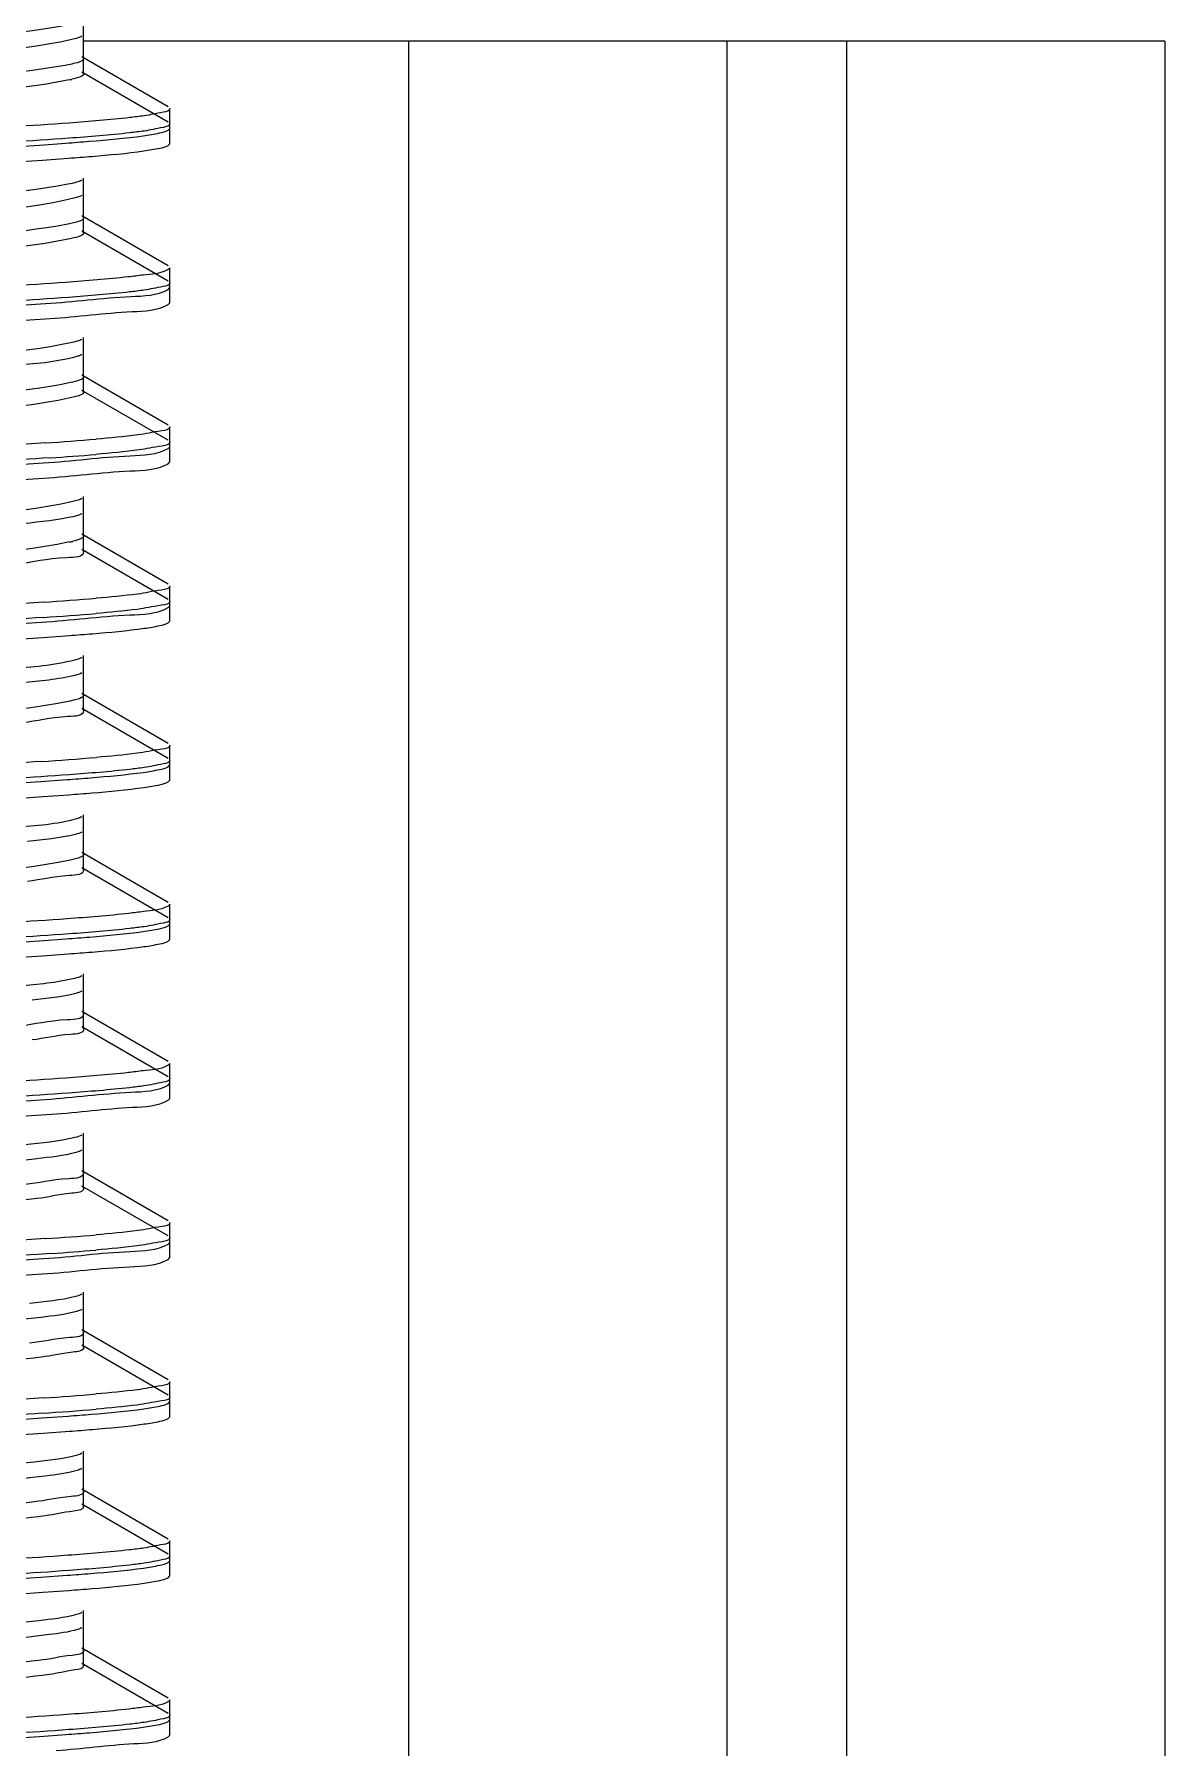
# Model space of a CAD drawing. Extents: x 1725261 to 1937680, y 860327 to 1571294.
# Drawn here: x 1832010.7 to 1832179.8, y 1215732.9 to 1215989.3 of the extents above; entities that cross this region are included whole.
import ezdxf

# ---------------------------------------------------------------- set-up
doc = ezdxf.new("R2010")
doc.units = 0
doc.header["$LTSCALE"] = 1000
doc.header["$MEASUREMENT"] = 0

msp = doc.modelspace()

# ---------------------------------------------------------------- linework, layer by layer
at = {"linetype": 'Continuous'}
for p, q in [((1832018.08, 1215985.66), (1832018.08, 1215991.62)), ((1832018.08, 1215983.39), (1832018.08, 1215989.34)), ((1832179.8, 1215988.29), (1832018.08, 1215988.29)), ((1832066.69, 1215988.29), (1832066.69, 1211247.26)), ((1832114.32, 1215988.29), (1832114.32, 1211247.26)), ((1832132.18, 1215988.29), (1832132.18, 1211247.26)), ((1832179.8, 1215988.29), (1832179.8, 1211247.26)), ((1832030.75, 1215978.48), (1832017.82, 1215985.97)), ((1832030.75, 1215976.21), (1832017.82, 1215983.69)), ((1832030.97, 1215975.25), (1832030.97, 1215978.22)), ((1832030.97, 1215975.25), (1832030.97, 1215978.22)), ((1832030.75, 1215974.99), (1832030.97, 1215975.25)), ((1832030.97, 1215972.97), (1832030.97, 1215975.94)), ((1832030.97, 1215972.97), (1832030.97, 1215975.94)), ((1832030.75, 1215972.71), (1832030.97, 1215972.97)), ((1832018.08, 1215961.85), (1832018.08, 1215967.81)), ((1832018.08, 1215959.57), (1832018.08, 1215965.53)), ((1832030.75, 1215954.67), (1832017.82, 1215962.15)), ((1832016.63, 1215958.86), (1832016.02, 1215958.72)), ((1832030.75, 1215952.39), (1832017.82, 1215959.87)), ((1832030.97, 1215951.43), (1832030.97, 1215954.41)), ((1832030.97, 1215951.43), (1832030.97, 1215954.41)), ((1832030.75, 1215951.17), (1832030.97, 1215951.43)), ((1832030.97, 1215949.16), (1832030.97, 1215952.13)), ((1832030.97, 1215949.16), (1832030.97, 1215952.13)), ((1832030.75, 1215948.89), (1832030.97, 1215949.16)), ((1832018.08, 1215938.04), (1832018.08, 1215943.99)), ((1832018.08, 1215935.76), (1832018.08, 1215941.71)), ((1832030.75, 1215930.86), (1832017.82, 1215938.34)), ((1832030.75, 1215928.58), (1832017.82, 1215936.06)), ((1832016.92, 1215935.12), (1832016.07, 1215934.92)), ((1832030.97, 1215927.62), (1832030.97, 1215930.6)), ((1832030.97, 1215927.62), (1832030.97, 1215930.6)), ((1832030.75, 1215927.36), (1832030.97, 1215927.62)), ((1832030.97, 1215925.34), (1832030.97, 1215928.32)), ((1832030.97, 1215925.34), (1832030.97, 1215928.32)), ((1832030.75, 1215925.08), (1832030.97, 1215925.34)), ((1832018.08, 1215914.23), (1832018.08, 1215920.18)), ((1832018.08, 1215911.95), (1832018.08, 1215917.9)), ((1832030.75, 1215907.05), (1832017.82, 1215914.53)), ((1832030.75, 1215904.77), (1832017.82, 1215912.25)), ((1832030.97, 1215903.81), (1832030.97, 1215906.78)), ((1832030.97, 1215903.81), (1832030.97, 1215906.78)), ((1832030.97, 1215901.53), (1832030.97, 1215904.51)), ((1832030.97, 1215901.53), (1832030.97, 1215904.51)), ((1832030.75, 1215903.55), (1832030.97, 1215903.81)), ((1832030.75, 1215901.27), (1832030.97, 1215901.53)), ((1832018.08, 1215890.41), (1832018.08, 1215896.37)), ((1832018.08, 1215888.13), (1832018.08, 1215894.09)), ((1832016.76, 1215889.73), (1832016.04, 1215889.57)), ((1832030.75, 1215883.23), (1832017.82, 1215890.72)), ((1832030.75, 1215880.95), (1832017.82, 1215888.44)), ((1832030.97, 1215880), (1832030.97, 1215882.97)), ((1832030.97, 1215880), (1832030.97, 1215882.97)), ((1832030.75, 1215879.73), (1832030.97, 1215880)), ((1832030.97, 1215877.72), (1832030.97, 1215880.69)), ((1832030.97, 1215877.72), (1832030.97, 1215880.69)), ((1832030.75, 1215877.46), (1832030.97, 1215877.72)), ((1832018.08, 1215866.6), (1832018.08, 1215872.55)), ((1832018.08, 1215864.32), (1832018.08, 1215870.28)), ((1832017.04, 1215866), (1832016.08, 1215865.76)), ((1832030.75, 1215859.42), (1832017.82, 1215866.9)), ((1832030.75, 1215857.14), (1832017.82, 1215864.62)), ((1832030.97, 1215856.18), (1832030.97, 1215859.16)), ((1832030.97, 1215856.18), (1832030.97, 1215859.16)), ((1832030.75, 1215855.92), (1832030.97, 1215856.18)), ((1832030.97, 1215853.9), (1832030.97, 1215856.88)), ((1832030.97, 1215853.9), (1832030.97, 1215856.88)), ((1832030.75, 1215853.64), (1832030.97, 1215853.9)), ((1832018.08, 1215842.79), (1832018.08, 1215848.74)), ((1832018.08, 1215840.51), (1832018.08, 1215846.46)), ((1832030.75, 1215835.61), (1832017.82, 1215843.09)), ((1832030.75, 1215833.33), (1832017.82, 1215840.81)), ((1832030.97, 1215832.37), (1832030.97, 1215835.35)), ((1832030.97, 1215832.37), (1832030.97, 1215835.35)), ((1832030.97, 1215830.09), (1832030.97, 1215833.07)), ((1832030.97, 1215830.09), (1832030.97, 1215833.07)), ((1832030.75, 1215832.11), (1832030.97, 1215832.37)), ((1832030.75, 1215829.83), (1832030.97, 1215830.09)), ((1832018.08, 1215818.98), (1832018.08, 1215824.93)), ((1832018.08, 1215816.7), (1832018.08, 1215822.65)), ((1832030.75, 1215811.79), (1832017.82, 1215819.28)), ((1832030.75, 1215809.52), (1832017.82, 1215817)), ((1832030.97, 1215808.56), (1832030.97, 1215811.53)), ((1832030.97, 1215808.56), (1832030.97, 1215811.53)), ((1832030.75, 1215808.3), (1832030.97, 1215808.56)), ((1832030.97, 1215806.28), (1832030.97, 1215809.25)), ((1832030.97, 1215806.28), (1832030.97, 1215809.25)), ((1832030.75, 1215806.02), (1832030.97, 1215806.28)), ((1832018.08, 1215795.16), (1832018.08, 1215801.12)), ((1832018.08, 1215792.88), (1832018.08, 1215798.84)), ((1832030.75, 1215787.98), (1832017.82, 1215795.46)), ((1832030.75, 1215785.7), (1832017.82, 1215793.19)), ((1832030.97, 1215784.74), (1832030.97, 1215787.72)), ((1832030.97, 1215784.74), (1832030.97, 1215787.72)), ((1832030.75, 1215784.48), (1832030.97, 1215784.74)), ((1832030.97, 1215782.47), (1832030.97, 1215785.44)), ((1832030.97, 1215782.47), (1832030.97, 1215785.44)), ((1832030.75, 1215782.2), (1832030.97, 1215782.47)), ((1832018.08, 1215771.35), (1832018.08, 1215777.3)), ((1832018.08, 1215769.07), (1832018.08, 1215775.02)), ((1832030.75, 1215764.17), (1832017.82, 1215771.65)), ((1832030.75, 1215761.89), (1832017.82, 1215769.37)), ((1832030.97, 1215760.93), (1832030.97, 1215763.91)), ((1832030.97, 1215760.93), (1832030.97, 1215763.91)), ((1832030.75, 1215760.67), (1832030.97, 1215760.93)), ((1832030.97, 1215758.65), (1832030.97, 1215761.63)), ((1832030.97, 1215758.65), (1832030.97, 1215761.63)), ((1832030.75, 1215758.39), (1832030.97, 1215758.65)), ((1832018.08, 1215747.54), (1832018.08, 1215753.49)), ((1832018.08, 1215745.26), (1832018.08, 1215751.21)), ((1832030.75, 1215740.36), (1832017.82, 1215747.84)), ((1832030.75, 1215738.08), (1832017.82, 1215745.56)), ((1832030.97, 1215737.12), (1832030.97, 1215740.1)), ((1832030.97, 1215737.12), (1832030.97, 1215740.1)), ((1832030.97, 1215734.84), (1832030.97, 1215737.82)), ((1832030.97, 1215734.84), (1832030.97, 1215737.82)), ((1832030.75, 1215736.86), (1832030.97, 1215737.12)), ((1832030.75, 1215734.58), (1832030.97, 1215734.84))]:
    msp.add_line(p, q, dxfattribs=at)
for centre, radius, start, end in [((1832012.02, 1216001.87), 19.75, 281.4586, 282.5217), ((1831984.78, 1216347.43), 420.14, 273.7655, 274.8009), ((1831985.71, 1216333.48), 408.44, 273.8398, 274.8035), ((1832012.31, 1215931.38), 18.39, 281.5273, 283.0317), ((1831984.37, 1216328.82), 425.36, 273.7325, 274.8002), ((1831984.38, 1216326.43), 425.25, 273.7327, 274.7996), ((1831983.98, 1216309.93), 430.3, 273.7014, 274.7995), ((1831984.8, 1216228.19), 419.97, 273.7666, 274.8009), ((1831986.01, 1216210.71), 404.72, 273.8647, 274.8037), ((1831984.39, 1216209.58), 425.19, 273.7335, 274.8002), ((1831984.12, 1216210.61), 428.51, 273.7127, 274.7998)]:
    msp.add_arc(centre, radius, start, end, dxfattribs=at)
for points, knots in [([(1831855.81, 1215987.06), (1831867.31, 1215987.9), (1831920.68, 1215990.5), (1831974.12, 1215991.54), (1832015.89, 1215994.62)], [0, 0, 0, 0, 0.215878, 1, 1, 1, 1]), ([(1832015.32, 1215990.63), (1832006.62, 1215989.08), (1831982.52, 1215988.13), (1831942.49, 1215985.88), (1831899.96, 1215983.99), (1831872.62, 1215982.6), (1831861.42, 1215981.4)], [0, 0, 0, 0, 0.171902, 0.467529, 0.781017, 1, 1, 1, 1]), ([(1832017.82, 1215989.04), (1832017.64, 1215988.93), (1832017.13, 1215988.75), (1832016.61, 1215988.62), (1832016.3, 1215988.55)], [0, 0, 0, 0, 0.399432, 1, 1, 1, 1]), ([(1832016.3, 1215988.55), (1832006.98, 1215986.48), (1831970.81, 1215985.71), (1831923.6, 1215982.99), (1831879.5, 1215980.41), (1831861.56, 1215979.57), (1831855.35, 1215978.27)], [0, 0, 0, 0, 0.17752, 0.667782, 0.88196, 1, 1, 1, 1]), ([(1832015.32, 1215984.68), (1832006.62, 1215983.12), (1831982.52, 1215982.18), (1831942.49, 1215979.93), (1831899.96, 1215978.03), (1831872.62, 1215976.64), (1831861.42, 1215975.45)], [0, 0, 0, 0, 0.171902, 0.467529, 0.781017, 1, 1, 1, 1]), ([(1832018.08, 1215985.66), (1832018.08, 1215985.38), (1832016.8, 1215984.99), (1832016.02, 1215984.81), (1832015.32, 1215984.68)], [0, 0, 0, 0, 0.286129, 1, 1, 1, 1]), ([(1832015.94, 1215982.52), (1832006.02, 1215980.5), (1831977.96, 1215979.87), (1831941, 1215977.62), (1831906.03, 1215976.05), (1831882.91, 1215974.93), (1831866.13, 1215973.53), (1831857.17, 1215972.94), (1831854.28, 1215972.05)], [0, 0, 0, 0, 0.187537, 0.516126, 0.6871, 0.835564, 0.944057, 1, 1, 1, 1]), ([(1832018.08, 1215983.39), (1832018.08, 1215983.19), (1832017.3, 1215982.83), (1832016.75, 1215982.7), (1832016.3, 1215982.6)], [0, 0, 0, 0, 0.300005, 1, 1, 1, 1]), ([(1832027.14, 1215977.14), (1832026.42, 1215977.04), (1832022.7, 1215976.59), (1832018.96, 1215976.29), (1832015.93, 1215976.06)], [0, 0, 0, 0, 0.191299, 1, 1, 1, 1]), ([(1832030.97, 1215978.22), (1832030.97, 1215977.85), (1832029.09, 1215977.54), (1832028.1, 1215977.28), (1832027.14, 1215977.14)], [0, 0, 0, 0, 0.274623, 1, 1, 1, 1]), ([(1832015.89, 1215973.78), (1832004.44, 1215972.94), (1831951.08, 1215970.34), (1831897.64, 1215969.28), (1831855.81, 1215966.22)], [0, 0, 0, 0, 0.214875, 1, 1, 1, 1]), ([(1832015.93, 1215976.06), (1832004.5, 1215975.22), (1831951.17, 1215972.62), (1831897.76, 1215971.55), (1831855.94, 1215968.51)], [0, 0, 0, 0, 0.214619, 1, 1, 1, 1]), ([(1832015.4, 1215973.05), (1832016.59, 1215973.14), (1832020.46, 1215973.44), (1832024.33, 1215973.78), (1832026.99, 1215974.15)], [0, 0, 0, 0, 0.307277, 1, 1, 1, 1]), ([(1832027.13, 1215974.86), (1832026.41, 1215974.76), (1832022.68, 1215974.3), (1832018.92, 1215974.01), (1832015.89, 1215973.78)], [0, 0, 0, 0, 0.191309, 1, 1, 1, 1]), ([(1832026.99, 1215974.15), (1832027.81, 1215974.26), (1832029.06, 1215974.48), (1832030.35, 1215974.76), (1832030.74, 1215974.99)], [0, 0, 0, 0, 0.644321, 1, 1, 1, 1]), ([(1832030.97, 1215975.94), (1832030.97, 1215975.58), (1832029.09, 1215975.26), (1832028.09, 1215975), (1832027.13, 1215974.86)], [0, 0, 0, 0, 0.274573, 1, 1, 1, 1]), ([(1831855.48, 1215965.5), (1831866.9, 1215966.34), (1831920.21, 1215968.94), (1831973.59, 1215970.01), (1832015.4, 1215973.05)], [0, 0, 0, 0, 0.214433, 1, 1, 1, 1]), ([(1832015.84, 1215970.8), (1832017, 1215970.89), (1832020.76, 1215971.18), (1832024.53, 1215971.52), (1832027.11, 1215971.89)], [0, 0, 0, 0, 0.307507, 1, 1, 1, 1]), ([(1832027.11, 1215971.89), (1832027.91, 1215972), (1832029.12, 1215972.21), (1832030.36, 1215972.49), (1832030.74, 1215972.71)], [0, 0, 0, 0, 0.643034, 1, 1, 1, 1]), ([(1831855.69, 1215963.23), (1831867.17, 1215964.08), (1831920.56, 1215966.68), (1831974.03, 1215967.73), (1832015.84, 1215970.8)], [0, 0, 0, 0, 0.215487, 1, 1, 1, 1]), ([(1832015.73, 1215966.9), (1832007.33, 1215965.27), (1831983.61, 1215964.43), (1831943.95, 1215962.11), (1831901.24, 1215960.25), (1831873.59, 1215958.84), (1831862.15, 1215957.67)], [0, 0, 0, 0, 0.166793, 0.460477, 0.775901, 1, 1, 1, 1]), ([(1832017.82, 1215967.5), (1832017.58, 1215967.36), (1832016.87, 1215967.14), (1832016.17, 1215966.98), (1832015.73, 1215966.9)], [0, 0, 0, 0, 0.385626, 1, 1, 1, 1]), ([(1832016.63, 1215964.81), (1832007.57, 1215962.58), (1831980.71, 1215962.32), (1831936.92, 1215959.56), (1831892.5, 1215957.11), (1831865.02, 1215956.48), (1831855.38, 1215954.46)], [0, 0, 0, 0, 0.173176, 0.493211, 0.817077, 1, 1, 1, 1]), ([(1832017.82, 1215965.23), (1832017.67, 1215965.14), (1832017.28, 1215964.98), (1832016.87, 1215964.87), (1832016.63, 1215964.81)], [0, 0, 0, 0, 0.409846, 1, 1, 1, 1]), ([(1832015.73, 1215960.94), (1832007.33, 1215959.31), (1831983.61, 1215958.48), (1831943.95, 1215956.16), (1831901.24, 1215954.3), (1831873.59, 1215952.88), (1831862.15, 1215951.71)], [0, 0, 0, 0, 0.166793, 0.460477, 0.775901, 1, 1, 1, 1]), ([(1832018.08, 1215961.85), (1832018.08, 1215961.6), (1832017.01, 1215961.22), (1832016.32, 1215961.06), (1832015.73, 1215960.94)], [0, 0, 0, 0, 0.290766, 1, 1, 1, 1]), ([(1832016.02, 1215958.72), (1832006.24, 1215956.7), (1831978.48, 1215956.1), (1831933.87, 1215953.3), (1831893, 1215951.85), (1831866.78, 1215949.81), (1831857.6, 1215949.14), (1831854.54, 1215948.31)], [0, 0, 0, 0, 0.184985, 0.511081, 0.830893, 0.941203, 1, 1, 1, 1]), ([(1832018.08, 1215959.57), (1832018.08, 1215959.4), (1832017.47, 1215959.07), (1832017, 1215958.95), (1832016.63, 1215958.86)], [0, 0, 0, 0, 0.307791, 1, 1, 1, 1]), ([(1832026.99, 1215953.31), (1832026.25, 1215953.21), (1832022.4, 1215952.74), (1832018.53, 1215952.44), (1832015.4, 1215952.21)], [0, 0, 0, 0, 0.191493, 1, 1, 1, 1]), ([(1832030.97, 1215954.41), (1832030.97, 1215954.29), (1832029.55, 1215953.4), (1832028.25, 1215953.49), (1832026.99, 1215953.31)], [0, 0, 0, 0, 0.088769, 1, 1, 1, 1]), ([(1832015.4, 1215952.21), (1832003.88, 1215951.38), (1831950.57, 1215948.78), (1831897.18, 1215947.74), (1831855.48, 1215944.66)], [0, 0, 0, 0, 0.21655, 1, 1, 1, 1]), ([(1832012.38, 1215949.03), (1832016.63, 1215949.31), (1832022.59, 1215950.14), (1832029.09, 1215950.22), (1832030.74, 1215951.17)], [0, 0, 0, 0, 0.690888, 1, 1, 1, 1]), ([(1832027.11, 1215951.05), (1832026.4, 1215950.95), (1832022.65, 1215950.49), (1832018.89, 1215950.19), (1832015.84, 1215949.97)], [0, 0, 0, 0, 0.191315, 1, 1, 1, 1]), ([(1832030.97, 1215952.13), (1832030.97, 1215951.76), (1832029.08, 1215951.44), (1832028.08, 1215951.19), (1832027.11, 1215951.05)], [0, 0, 0, 0, 0.274514, 1, 1, 1, 1]), ([(1832015.84, 1215949.97), (1832004.37, 1215949.12), (1831950.99, 1215946.52), (1831897.52, 1215945.47), (1831855.69, 1215942.4)], [0, 0, 0, 0, 0.215154, 1, 1, 1, 1]), ([(1831859.56, 1215941.97), (1831870.81, 1215942.71), (1831921.75, 1215945.15), (1831972.75, 1215946.37), (1832012.38, 1215949.03)], [0, 0, 0, 0, 0.221116, 1, 1, 1, 1]), ([(1832013.06, 1215946.79), (1832017.15, 1215947.07), (1832022.89, 1215947.87), (1832029.15, 1215947.98), (1832030.74, 1215948.89)], [0, 0, 0, 0, 0.690218, 1, 1, 1, 1]), ([(1831858.36, 1215939.61), (1831869.65, 1215940.38), (1831921.21, 1215942.86), (1831972.84, 1215944.05), (1832013.06, 1215946.79)], [0, 0, 0, 0, 0.219072, 1, 1, 1, 1]), ([(1832016.11, 1215943.16), (1832008.01, 1215941.45), (1831984.67, 1215940.74), (1831945.4, 1215938.33), (1831902.53, 1215936.51), (1831874.59, 1215935.08), (1831862.91, 1215933.93)], [0, 0, 0, 0, 0.161662, 0.453393, 0.770761, 1, 1, 1, 1]), ([(1832017.82, 1215943.69), (1832017.62, 1215943.57), (1832017.04, 1215943.37), (1832016.46, 1215943.24), (1832016.11, 1215943.16)], [0, 0, 0, 0, 0.394192, 1, 1, 1, 1]), ([(1832016.92, 1215941.08), (1832013.88, 1215940.24), (1832004.72, 1215939.58), (1831978.52, 1215937.53), (1831937.64, 1215936.09), (1831893, 1215933.28), (1831865.22, 1215932.68), (1831855.43, 1215930.66)], [0, 0, 0, 0, 0.058552, 0.168707, 0.488491, 0.814803, 1, 1, 1, 1]), ([(1832017.82, 1215941.41), (1832017.7, 1215941.34), (1832017.41, 1215941.22), (1832017.1, 1215941.13), (1832016.92, 1215941.08)], [0, 0, 0, 0, 0.421757, 1, 1, 1, 1]), ([(1832018.08, 1215938.04), (1832018.08, 1215937.82), (1832017.2, 1215937.45), (1832016.61, 1215937.31), (1832016.11, 1215937.21)], [0, 0, 0, 0, 0.296339, 1, 1, 1, 1]), ([(1832016.11, 1215937.21), (1832008.01, 1215935.5), (1831984.67, 1215934.78), (1831945.4, 1215932.38), (1831902.53, 1215930.56), (1831874.59, 1215929.13), (1831862.91, 1215927.98)], [0, 0, 0, 0, 0.161662, 0.453393, 0.770761, 1, 1, 1, 1]), ([(1832018.08, 1215935.76), (1832018.08, 1215935.62), (1832017.61, 1215935.31), (1832017.22, 1215935.21), (1832016.92, 1215935.12)], [0, 0, 0, 0, 0.317499, 1, 1, 1, 1]), ([(1832016.07, 1215934.92), (1832006.43, 1215932.91), (1831978.98, 1215932.27), (1831934.59, 1215929.82), (1831890.79, 1215927.08), (1831863.92, 1215926.79), (1831854.84, 1215924.57)], [0, 0, 0, 0, 0.182739, 0.506392, 0.826439, 1, 1, 1, 1]), ([(1832030.97, 1215930.6), (1832030.97, 1215930.15), (1832028.59, 1215929.87), (1832027.4, 1215929.55), (1832026.21, 1215929.39)], [0, 0, 0, 0, 0.270944, 1, 1, 1, 1]), ([(1832012.38, 1215928.19), (1832001.21, 1215927.44), (1831950.27, 1215924.99), (1831899.27, 1215923.76), (1831859.56, 1215921.13)], [0, 0, 0, 0, 0.219496, 1, 1, 1, 1]), ([(1832030.97, 1215928.32), (1832030.97, 1215927.89), (1832028.69, 1215927.6), (1832027.54, 1215927.29), (1832026.39, 1215927.14)], [0, 0, 0, 0, 0.271575, 1, 1, 1, 1]), ([(1832013.06, 1215925.96), (1832001.78, 1215925.19), (1831950.21, 1215922.7), (1831898.58, 1215921.52), (1831858.36, 1215918.77)], [0, 0, 0, 0, 0.219115, 1, 1, 1, 1]), ([(1831859.24, 1215918.14), (1831870.44, 1215918.88), (1831921.38, 1215921.33), (1831972.38, 1215922.55), (1832012.06, 1215925.19)], [0, 0, 0, 0, 0.220088, 1, 1, 1, 1]), ([(1832012.06, 1215925.19), (1832016.39, 1215925.48), (1832022.45, 1215926.32), (1832029.06, 1215926.4), (1832030.74, 1215927.36)], [0, 0, 0, 0, 0.691188, 1, 1, 1, 1]), ([(1832012.07, 1215922.91), (1832016.4, 1215923.2), (1832022.45, 1215924.04), (1832029.06, 1215924.12), (1832030.74, 1215925.08)], [0, 0, 0, 0, 0.691187, 1, 1, 1, 1]), ([(1831854.92, 1215915.55), (1831865.87, 1215916.37), (1831918.25, 1215918.95), (1831970.7, 1215920.16), (1832012.07, 1215922.91)], [0, 0, 0, 0, 0.209378, 1, 1, 1, 1]), ([(1832017.82, 1215919.88), (1832017.65, 1215919.78), (1832017.2, 1215919.61), (1832016.73, 1215919.49), (1832016.45, 1215919.42)], [0, 0, 0, 0, 0.403878, 1, 1, 1, 1]), ([(1832016.45, 1215919.42), (1832007.24, 1215917.28), (1831980.32, 1215916.88), (1831936.48, 1215914.22), (1831892.25, 1215911.75), (1831864.93, 1215911.12), (1831855.36, 1215909.11)], [0, 0, 0, 0, 0.175623, 0.495702, 0.818204, 1, 1, 1, 1]), ([(1832017.18, 1215917.34), (1832016.74, 1215917.2), (1832013.76, 1215916.55), (1832010.72, 1215916.27), (1832008.16, 1215916.02)], [0, 0, 0, 0, 0.153853, 1, 1, 1, 1]), ([(1832017.82, 1215917.6), (1832017.73, 1215917.55), (1832017.52, 1215917.45), (1832017.31, 1215917.38), (1832017.18, 1215917.34)], [0, 0, 0, 0, 0.435445, 1, 1, 1, 1]), ([(1832015.98, 1215913.37), (1832006.12, 1215911.35), (1831978.2, 1215910.73), (1831933.41, 1215907.92), (1831892.49, 1215906.51), (1831866.41, 1215904.41), (1831857.36, 1215903.79), (1831854.39, 1215902.92)], [0, 0, 0, 0, 0.186373, 0.513855, 0.833476, 0.942785, 1, 1, 1, 1]), ([(1832018.08, 1215914.23), (1832018.08, 1215914.04), (1832017.38, 1215913.69), (1832016.87, 1215913.57), (1832016.45, 1215913.47)], [0, 0, 0, 0, 0.303248, 1, 1, 1, 1]), ([(1832018.08, 1215911.95), (1832018.08, 1215911.05), (1832012.95, 1215911.07), (1832010.64, 1215910.31), (1832008.16, 1215910.07)], [0, 0, 0, 0, 0.264839, 1, 1, 1, 1]), ([(1832030.97, 1215904.51), (1832030.97, 1215904.05), (1832028.55, 1215903.78), (1832027.34, 1215903.45), (1832026.13, 1215903.29)], [0, 0, 0, 0, 0.270728, 1, 1, 1, 1]), ([(1832030.97, 1215906.78), (1832030.97, 1215906.33), (1832028.56, 1215906.06), (1832027.35, 1215905.73), (1832026.14, 1215905.57)], [0, 0, 0, 0, 0.270735, 1, 1, 1, 1]), ([(1832012.07, 1215902.08), (1832000.27, 1215901.29), (1831947.89, 1215898.78), (1831895.42, 1215897.76), (1831854.92, 1215894.71)], [0, 0, 0, 0, 0.225391, 1, 1, 1, 1]), ([(1832012.06, 1215904.36), (1832000.84, 1215903.61), (1831949.9, 1215901.17), (1831898.91, 1215899.95), (1831859.24, 1215897.3)], [0, 0, 0, 0, 0.220524, 1, 1, 1, 1]), ([(1832011.76, 1215901.36), (1832016.16, 1215901.65), (1832022.32, 1215902.5), (1832029.04, 1215902.57), (1832030.74, 1215903.55)], [0, 0, 0, 0, 0.691471, 1, 1, 1, 1]), ([(1831856.02, 1215891.82), (1831867.54, 1215892.66), (1831920.86, 1215895.25), (1831974.25, 1215896.29), (1832015.95, 1215899.37)], [0, 0, 0, 0, 0.216493, 1, 1, 1, 1]), ([(1831858.92, 1215894.3), (1831870.07, 1215895.05), (1831921.02, 1215897.5), (1831972.02, 1215898.73), (1832011.76, 1215901.36)], [0, 0, 0, 0, 0.219052, 1, 1, 1, 1]), ([(1832015.95, 1215899.37), (1832017.1, 1215899.46), (1832020.84, 1215899.75), (1832024.57, 1215900.09), (1832027.14, 1215900.45)], [0, 0, 0, 0, 0.307538, 1, 1, 1, 1]), ([(1832027.14, 1215900.45), (1832027.93, 1215900.56), (1832029.13, 1215900.77), (1832030.36, 1215901.05), (1832030.74, 1215901.27)], [0, 0, 0, 0, 0.642724, 1, 1, 1, 1]), ([(1832016.76, 1215895.69), (1832013.62, 1215894.88), (1832004.35, 1215894.18), (1831978.01, 1215892.18), (1831937.19, 1215890.71), (1831892.72, 1215887.92), (1831865.1, 1215887.32), (1831855.4, 1215885.31)], [0, 0, 0, 0, 0.060117, 0.171248, 0.491182, 0.816115, 1, 1, 1, 1]), ([(1832017.82, 1215896.07), (1832017.69, 1215895.99), (1832017.34, 1215895.85), (1832016.98, 1215895.74), (1832016.76, 1215895.69)], [0, 0, 0, 0, 0.414924, 1, 1, 1, 1]), ([(1832017.82, 1215893.79), (1832017.5, 1215893.6), (1832014.55, 1215892.8), (1832011.56, 1215892.55), (1832008.93, 1215892.28)], [0, 0, 0, 0, 0.123412, 1, 1, 1, 1]), ([(1832016.04, 1215889.57), (1832006.33, 1215887.55), (1831978.71, 1215886.95), (1831934.22, 1215884.16), (1831893.41, 1215882.7), (1831867.07, 1215880.69), (1831857.8, 1215880), (1831854.67, 1215879.18)], [0, 0, 0, 0, 0.183944, 0.508945, 0.828873, 0.939958, 1, 1, 1, 1]), ([(1832018.08, 1215890.41), (1832018.08, 1215890.26), (1832017.53, 1215889.93), (1832017.1, 1215889.82), (1832016.76, 1215889.73)], [0, 0, 0, 0, 0.311826, 1, 1, 1, 1]), ([(1832018.08, 1215888.13), (1832018.08, 1215887.31), (1832013.37, 1215887.25), (1832011.22, 1215886.56), (1832008.93, 1215886.33)], [0, 0, 0, 0, 0.265449, 1, 1, 1, 1]), ([(1832030.97, 1215882.97), (1832030.97, 1215882.51), (1832028.53, 1215882.24), (1832027.31, 1215881.91), (1832026.09, 1215881.75)], [0, 0, 0, 0, 0.270562, 1, 1, 1, 1]), ([(1832011.76, 1215880.52), (1832000.49, 1215879.78), (1831949.54, 1215877.34), (1831898.54, 1215876.13), (1831858.92, 1215873.46)], [0, 0, 0, 0, 0.221533, 1, 1, 1, 1]), ([(1832015.61, 1215877.81), (1832016.78, 1215877.9), (1832020.6, 1215878.2), (1832024.41, 1215878.54), (1832027.04, 1215878.9)], [0, 0, 0, 0, 0.307301, 1, 1, 1, 1]), ([(1832027.14, 1215879.61), (1832026.43, 1215879.51), (1832022.71, 1215879.06), (1832018.98, 1215878.76), (1832015.95, 1215878.54)], [0, 0, 0, 0, 0.191295, 1, 1, 1, 1]), ([(1832027.04, 1215878.9), (1832027.85, 1215879.02), (1832029.09, 1215879.23), (1832030.35, 1215879.51), (1832030.74, 1215879.73)], [0, 0, 0, 0, 0.643804, 1, 1, 1, 1]), ([(1832030.97, 1215880.69), (1832030.97, 1215880.33), (1832029.1, 1215880.01), (1832028.1, 1215879.75), (1832027.14, 1215879.61)], [0, 0, 0, 0, 0.274655, 1, 1, 1, 1]), ([(1831855.55, 1215870.25), (1831867, 1215871.09), (1831920.35, 1215873.7), (1831973.78, 1215874.76), (1832015.61, 1215877.81)], [0, 0, 0, 0, 0.214855, 1, 1, 1, 1]), ([(1832015.95, 1215878.54), (1832004.54, 1215877.69), (1831951.22, 1215875.09), (1831897.83, 1215874.02), (1831856.02, 1215870.98)], [0, 0, 0, 0, 0.214464, 1, 1, 1, 1]), ([(1832015.89, 1215875.55), (1832017.04, 1215875.64), (1832020.79, 1215875.93), (1832024.55, 1215876.27), (1832027.13, 1215876.64)], [0, 0, 0, 0, 0.30752, 1, 1, 1, 1]), ([(1832027.13, 1215876.64), (1832027.91, 1215876.75), (1832029.12, 1215876.96), (1832030.36, 1215877.24), (1832030.74, 1215877.46)], [0, 0, 0, 0, 0.642901, 1, 1, 1, 1]), ([(1831855.82, 1215867.99), (1831867.32, 1215868.83), (1831920.68, 1215871.43), (1831974.12, 1215872.48), (1832015.89, 1215875.55)], [0, 0, 0, 0, 0.215894, 1, 1, 1, 1]), ([(1832017.04, 1215871.95), (1832014.07, 1215871.09), (1832005.01, 1215870.46), (1831978.92, 1215868.37), (1831938.01, 1215866.95), (1831893.23, 1215864.14), (1831865.31, 1215863.52), (1831855.46, 1215861.51)], [0, 0, 0, 0, 0.057292, 0.16665, 0.48628, 0.813694, 1, 1, 1, 1]), ([(1832017.82, 1215872.25), (1832017.72, 1215872.19), (1832017.46, 1215872.08), (1832017.19, 1215872), (1832017.04, 1215871.95)], [0, 0, 0, 0, 0.427528, 1, 1, 1, 1]), ([(1832017.82, 1215869.97), (1832017.52, 1215869.8), (1832014.83, 1215869.04), (1832012.08, 1215868.8), (1832009.68, 1215868.55)], [0, 0, 0, 0, 0.125618, 1, 1, 1, 1]), ([(1832018.08, 1215866.6), (1832018.08, 1215866.47), (1832017.67, 1215866.17), (1832017.31, 1215866.08), (1832017.04, 1215866)], [0, 0, 0, 0, 0.322524, 1, 1, 1, 1]), ([(1832016.08, 1215865.76), (1832006.5, 1215863.75), (1831979.18, 1215863.12), (1831934.94, 1215860.66), (1831891.1, 1215857.99), (1831864.18, 1215857.59), (1831854.98, 1215855.45)], [0, 0, 0, 0, 0.181847, 0.504414, 0.824494, 1, 1, 1, 1]), ([(1832018.08, 1215864.32), (1832018.09, 1215863.56), (1832013.77, 1215863.44), (1832011.78, 1215862.81), (1832009.68, 1215862.59)], [0, 0, 0, 0, 0.266197, 1, 1, 1, 1]), ([(1832030.97, 1215859.16), (1832030.97, 1215859.04), (1832029.57, 1215858.15), (1832028.29, 1215858.24), (1832027.04, 1215858.07)], [0, 0, 0, 0, 0.089018, 1, 1, 1, 1]), ([(1832015.61, 1215856.98), (1832004.11, 1215856.14), (1831950.75, 1215853.54), (1831897.32, 1215852.49), (1831855.55, 1215849.41)], [0, 0, 0, 0, 0.215925, 1, 1, 1, 1]), ([(1832027.04, 1215858.07), (1832026.31, 1215857.96), (1832022.51, 1215857.5), (1832018.7, 1215857.2), (1832015.61, 1215856.98)], [0, 0, 0, 0, 0.191493, 1, 1, 1, 1]), ([(1832027.13, 1215855.8), (1832026.41, 1215855.7), (1832022.68, 1215855.24), (1832018.93, 1215854.94), (1832015.89, 1215854.72)], [0, 0, 0, 0, 0.191309, 1, 1, 1, 1]), ([(1832026.99, 1215855.08), (1832027.81, 1215855.2), (1832029.07, 1215855.41), (1832030.35, 1215855.69), (1832030.74, 1215855.92)], [0, 0, 0, 0, 0.644305, 1, 1, 1, 1]), ([(1832030.97, 1215856.88), (1832030.97, 1215856.51), (1832029.09, 1215856.19), (1832028.09, 1215855.94), (1832027.13, 1215855.8)], [0, 0, 0, 0, 0.274574, 1, 1, 1, 1]), ([(1831855.49, 1215846.43), (1831866.9, 1215847.28), (1831920.21, 1215849.88), (1831973.6, 1215850.95), (1832015.41, 1215853.99)], [0, 0, 0, 0, 0.214447, 1, 1, 1, 1]), ([(1832015.89, 1215854.72), (1832004.44, 1215853.88), (1831951.08, 1215851.27), (1831897.65, 1215850.21), (1831855.82, 1215847.16)], [0, 0, 0, 0, 0.214866, 1, 1, 1, 1]), ([(1832015.41, 1215853.99), (1832016.6, 1215854.07), (1832020.47, 1215854.37), (1832024.33, 1215854.71), (1832026.99, 1215855.08)], [0, 0, 0, 0, 0.307277, 1, 1, 1, 1]), ([(1832027.11, 1215852.82), (1832027.91, 1215852.93), (1832029.12, 1215853.15), (1832030.36, 1215853.42), (1832030.74, 1215853.64)], [0, 0, 0, 0, 0.643031, 1, 1, 1, 1]), ([(1831855.69, 1215844.17), (1831867.18, 1215845.01), (1831920.56, 1215847.62), (1831974.03, 1215848.66), (1832015.84, 1215851.74)], [0, 0, 0, 0, 0.215499, 1, 1, 1, 1]), ([(1832015.84, 1215851.74), (1832017, 1215851.82), (1832020.76, 1215852.12), (1832024.53, 1215852.46), (1832027.11, 1215852.82)], [0, 0, 0, 0, 0.307507, 1, 1, 1, 1]), ([(1832017.82, 1215848.44), (1832017.49, 1215848.25), (1832014.39, 1215847.43), (1832011.26, 1215847.17), (1832008.51, 1215846.9)], [0, 0, 0, 0, 0.122258, 1, 1, 1, 1]), ([(1832017.82, 1215846.16), (1832017.54, 1215846), (1832015.09, 1215845.28), (1832012.58, 1215845.05), (1832010.39, 1215844.81)], [0, 0, 0, 0, 0.127999, 1, 1, 1, 1]), ([(1832018.08, 1215842.79), (1832018.08, 1215841.92), (1832013.14, 1215841.91), (1832010.9, 1215841.18), (1832008.51, 1215840.94)], [0, 0, 0, 0, 0.265093, 1, 1, 1, 1]), ([(1832018.08, 1215840.51), (1832018.09, 1215839.8), (1832014.15, 1215839.63), (1832012.31, 1215839.07), (1832010.39, 1215838.86)], [0, 0, 0, 0, 0.267101, 1, 1, 1, 1]), ([(1832030.97, 1215835.35), (1832030.97, 1215835.22), (1832029.55, 1215834.33), (1832028.25, 1215834.42), (1832026.99, 1215834.25)], [0, 0, 0, 0, 0.088777, 1, 1, 1, 1]), ([(1832015.41, 1215833.15), (1832003.89, 1215832.31), (1831950.57, 1215829.72), (1831897.19, 1215828.68), (1831855.49, 1215825.6)], [0, 0, 0, 0, 0.216529, 1, 1, 1, 1]), ([(1832026.99, 1215834.25), (1832026.26, 1215834.14), (1832022.41, 1215833.68), (1832018.54, 1215833.38), (1832015.41, 1215833.15)], [0, 0, 0, 0, 0.191494, 1, 1, 1, 1]), ([(1832030.97, 1215833.07), (1832030.97, 1215832.7), (1832029.08, 1215832.38), (1832028.08, 1215832.12), (1832027.11, 1215831.99)], [0, 0, 0, 0, 0.274515, 1, 1, 1, 1]), ([(1832015.84, 1215830.9), (1832004.38, 1215830.06), (1831950.99, 1215827.45), (1831897.52, 1215826.4), (1831855.69, 1215823.33)], [0, 0, 0, 0, 0.215146, 1, 1, 1, 1]), ([(1832012.39, 1215829.96), (1832016.64, 1215830.25), (1832022.59, 1215831.07), (1832029.09, 1215831.16), (1832030.74, 1215832.11)], [0, 0, 0, 0, 0.690877, 1, 1, 1, 1]), ([(1832027.11, 1215831.99), (1832026.4, 1215831.88), (1832022.65, 1215831.43), (1832018.89, 1215831.13), (1832015.84, 1215830.9)], [0, 0, 0, 0, 0.191315, 1, 1, 1, 1]), ([(1831859.23, 1215820.6), (1831870.58, 1215821.36), (1831921.93, 1215823.82), (1831973.35, 1215825.01), (1832013.28, 1215827.74)], [0, 0, 0, 0, 0.221314, 1, 1, 1, 1]), ([(1831859.57, 1215822.91), (1831870.82, 1215823.65), (1831921.76, 1215826.09), (1831972.76, 1215827.31), (1832012.39, 1215829.96)], [0, 0, 0, 0, 0.22115, 1, 1, 1, 1]), ([(1832013.28, 1215827.74), (1832017.32, 1215828.02), (1832022.99, 1215828.81), (1832029.17, 1215828.92), (1832030.74, 1215829.83)], [0, 0, 0, 0, 0.689986, 1, 1, 1, 1]), ([(1832017.82, 1215824.63), (1832017.51, 1215824.45), (1832014.67, 1215823.67), (1832011.79, 1215823.42), (1832009.27, 1215823.16)], [0, 0, 0, 0, 0.124368, 1, 1, 1, 1]), ([(1832017.82, 1215822.35), (1832017.56, 1215822.2), (1832015.34, 1215821.52), (1832013.06, 1215821.3), (1832011.07, 1215821.07)], [0, 0, 0, 0, 0.130558, 1, 1, 1, 1]), ([(1832011.07, 1215821.07), (1831989.11, 1215818.57), (1831941.82, 1215817.18), (1831894.64, 1215815.1), (1831869.58, 1215813.16)], [0, 0, 0, 0, 0.467917, 1, 1, 1, 1]), ([(1832018.08, 1215818.98), (1832018.08, 1215818.17), (1832013.55, 1215818.09), (1832011.47, 1215817.43), (1832009.27, 1215817.21)], [0, 0, 0, 0, 0.265763, 1, 1, 1, 1]), ([(1832011.07, 1215815.12), (1831989.11, 1215812.62), (1831941.82, 1215811.23), (1831894.64, 1215809.14), (1831869.58, 1215807.21)], [0, 0, 0, 0, 0.467917, 1, 1, 1, 1]), ([(1832018.08, 1215816.7), (1832018.09, 1215816.05), (1832014.52, 1215815.82), (1832012.83, 1215815.32), (1832011.07, 1215815.12)], [0, 0, 0, 0, 0.268181, 1, 1, 1, 1]), ([(1832030.97, 1215811.53), (1832030.97, 1215811.09), (1832028.59, 1215810.81), (1832027.4, 1215810.48), (1832026.21, 1215810.33)], [0, 0, 0, 0, 0.270952, 1, 1, 1, 1]), ([(1832012.39, 1215809.13), (1832001.22, 1215808.38), (1831950.28, 1215805.93), (1831899.28, 1215804.7), (1831859.57, 1215802.07)], [0, 0, 0, 0, 0.219461, 1, 1, 1, 1]), ([(1832012.07, 1215806.13), (1832016.4, 1215806.42), (1832022.45, 1215807.26), (1832029.06, 1215807.33), (1832030.74, 1215808.3)], [0, 0, 0, 0, 0.691179, 1, 1, 1, 1]), ([(1832030.97, 1215809.25), (1832030.97, 1215808.83), (1832028.72, 1215808.54), (1832027.58, 1215808.23), (1832026.45, 1215808.08)], [0, 0, 0, 0, 0.271773, 1, 1, 1, 1]), ([(1832013.28, 1215806.91), (1832002.12, 1215806.14), (1831950.77, 1215803.66), (1831899.36, 1215802.45), (1831859.23, 1215799.77)], [0, 0, 0, 0, 0.217709, 1, 1, 1, 1]), ([(1831859.26, 1215799.07), (1831870.46, 1215799.82), (1831921.39, 1215802.26), (1831972.39, 1215803.49), (1832012.07, 1215806.13)], [0, 0, 0, 0, 0.220122, 1, 1, 1, 1]), ([(1832011.87, 1215803.84), (1832016.25, 1215804.13), (1832022.37, 1215804.97), (1832029.05, 1215805.04), (1832030.74, 1215806.02)], [0, 0, 0, 0, 0.691368, 1, 1, 1, 1]), ([(1831859.04, 1215796.78), (1831870.21, 1215797.53), (1831921.15, 1215799.98), (1831972.15, 1215801.21), (1832011.87, 1215803.84)], [0, 0, 0, 0, 0.219436, 1, 1, 1, 1]), ([(1832017.82, 1215800.81), (1832017.53, 1215800.65), (1832014.94, 1215799.91), (1832012.3, 1215799.67), (1832010, 1215799.42)], [0, 0, 0, 0, 0.126652, 1, 1, 1, 1]), ([(1832011.73, 1215797.34), (1832001.17, 1215796.08), (1831974.63, 1215794.76), (1831932.64, 1215792.78), (1831891.78, 1215790.66), (1831866.72, 1215789.53), (1831857.3, 1215788.11)], [0, 0, 0, 0, 0.206117, 0.514731, 0.815242, 1, 1, 1, 1]), ([(1832017.82, 1215798.54), (1832017.58, 1215798.4), (1832015.58, 1215797.77), (1832013.51, 1215797.55), (1832011.73, 1215797.34)], [0, 0, 0, 0, 0.133308, 1, 1, 1, 1]), ([(1832018.08, 1215795.16), (1832018.09, 1215794.42), (1832013.94, 1215794.28), (1832012.02, 1215793.68), (1832010, 1215793.47)], [0, 0, 0, 0, 0.266577, 1, 1, 1, 1]), ([(1832018.08, 1215792.88), (1832018.09, 1215792.29), (1832014.87, 1215792.02), (1832013.32, 1215791.58), (1832011.73, 1215791.39)], [0, 0, 0, 0, 0.269457, 1, 1, 1, 1]), ([(1832011.73, 1215791.39), (1832000.27, 1215790.02), (1831971.58, 1215788.69), (1831927.2, 1215786.44), (1831888.92, 1215784.94), (1831865.18, 1215782.98), (1831857.02, 1215782.36), (1831854.35, 1215781.56)], [0, 0, 0, 0, 0.219547, 0.545427, 0.845963, 0.946941, 1, 1, 1, 1]), ([(1832030.97, 1215787.72), (1832030.97, 1215787.27), (1832028.56, 1215787), (1832027.35, 1215786.66), (1832026.14, 1215786.51)], [0, 0, 0, 0, 0.270741, 1, 1, 1, 1]), ([(1832012.07, 1215785.29), (1832000.85, 1215784.55), (1831949.92, 1215782.1), (1831898.92, 1215780.88), (1831859.26, 1215778.24)], [0, 0, 0, 0, 0.220491, 1, 1, 1, 1]), ([(1832030.97, 1215785.44), (1832030.97, 1215784.99), (1832028.54, 1215784.72), (1832027.33, 1215784.38), (1832026.11, 1215784.23)], [0, 0, 0, 0, 0.270622, 1, 1, 1, 1]), ([(1832027.08, 1215783.66), (1832027.88, 1215783.77), (1832029.1, 1215783.98), (1832030.36, 1215784.26), (1832030.74, 1215784.48)], [0, 0, 0, 0, 0.643373, 1, 1, 1, 1]), ([(1831855.6, 1215775), (1831867.07, 1215775.85), (1831920.45, 1215778.45), (1831973.92, 1215779.5), (1832015.75, 1215782.57)], [0, 0, 0, 0, 0.215151, 1, 1, 1, 1]), ([(1832011.87, 1215783), (1832000.62, 1215782.25), (1831949.68, 1215779.82), (1831898.67, 1215778.6), (1831859.04, 1215775.94)], [0, 0, 0, 0, 0.221162, 1, 1, 1, 1]), ([(1832015.75, 1215782.57), (1832016.91, 1215782.66), (1832020.7, 1215782.95), (1832024.48, 1215783.29), (1832027.08, 1215783.66)], [0, 0, 0, 0, 0.307395, 1, 1, 1, 1]), ([(1832015.96, 1215780.31), (1832017.1, 1215780.39), (1832020.84, 1215780.69), (1832024.57, 1215781.02), (1832027.14, 1215781.39)], [0, 0, 0, 0, 0.307538, 1, 1, 1, 1]), ([(1832027.14, 1215781.39), (1832027.93, 1215781.5), (1832029.13, 1215781.71), (1832030.36, 1215781.98), (1832030.74, 1215782.2)], [0, 0, 0, 0, 0.642718, 1, 1, 1, 1]), ([(1831856.02, 1215772.76), (1831867.55, 1215773.59), (1831920.86, 1215776.19), (1831974.25, 1215777.23), (1832015.96, 1215780.31)], [0, 0, 0, 0, 0.216514, 1, 1, 1, 1]), ([(1832017.82, 1215777), (1832017.55, 1215776.84), (1832015.2, 1215776.15), (1832012.79, 1215775.92), (1832010.7, 1215775.69)], [0, 0, 0, 0, 0.129068, 1, 1, 1, 1]), ([(1832010.7, 1215775.69), (1831999.75, 1215774.47), (1831972.7, 1215773.1), (1831930.37, 1215771.17), (1831890.01, 1215768.98), (1831865.53, 1215767.95), (1831856.55, 1215766.45)], [0, 0, 0, 0, 0.214024, 0.525633, 0.823144, 1, 1, 1, 1]), ([(1832017.82, 1215774.72), (1832017.6, 1215774.6), (1832015.81, 1215774.01), (1832013.95, 1215773.8), (1832012.35, 1215773.6)], [0, 0, 0, 0, 0.136277, 1, 1, 1, 1]), ([(1832012.35, 1215773.6), (1832002.06, 1215772.31), (1831967.64, 1215770.67), (1831916.19, 1215767.76), (1831874.84, 1215766.78), (1831857.82, 1215764.37)], [0, 0, 0, 0, 0.201056, 0.666821, 1, 1, 1, 1]), ([(1832018.08, 1215771.35), (1832018.09, 1215770.67), (1832014.32, 1215770.47), (1832012.54, 1215769.94), (1832010.7, 1215769.73)], [0, 0, 0, 0, 0.267461, 1, 1, 1, 1]), ([(1832010.7, 1215769.73), (1831999.02, 1215768.43), (1831970.28, 1215767.07), (1831926.1, 1215764.87), (1831888.33, 1215763.36), (1831865, 1215761.43), (1831857, 1215760.82), (1831854.36, 1215760.03)], [0, 0, 0, 0, 0.225031, 0.550356, 0.847666, 0.947393, 1, 1, 1, 1]), ([(1832018.08, 1215769.07), (1832018.08, 1215768.53), (1832015.21, 1215768.23), (1832013.79, 1215767.83), (1832012.35, 1215767.65)], [0, 0, 0, 0, 0.270956, 1, 1, 1, 1]), ([(1832012.35, 1215767.65), (1832001, 1215766.22), (1831972.28, 1215764.94), (1831927.7, 1215762.64), (1831889.05, 1215761.15), (1831865.11, 1215759.14), (1831856.91, 1215758.55), (1831854.26, 1215757.73)], [0, 0, 0, 0, 0.216518, 0.543489, 0.846138, 0.947455, 1, 1, 1, 1]), ([(1832030.97, 1215763.91), (1832030.97, 1215763.53), (1832029.06, 1215763.22), (1832028.06, 1215762.96), (1832027.08, 1215762.82)], [0, 0, 0, 0, 0.27436, 1, 1, 1, 1]), ([(1832015.75, 1215761.74), (1832004.26, 1215760.89), (1831950.88, 1215758.29), (1831897.41, 1215757.24), (1831855.6, 1215754.17)], [0, 0, 0, 0, 0.215501, 1, 1, 1, 1]), ([(1832027.08, 1215762.82), (1832026.36, 1215762.72), (1832022.59, 1215762.26), (1832018.81, 1215761.96), (1832015.75, 1215761.74)], [0, 0, 0, 0, 0.191417, 1, 1, 1, 1]), ([(1832030.97, 1215761.63), (1832030.97, 1215761.26), (1832029.1, 1215760.94), (1832028.1, 1215760.69), (1832027.14, 1215760.55)], [0, 0, 0, 0, 0.274658, 1, 1, 1, 1]), ([(1831855.55, 1215751.19), (1831867, 1215752.03), (1831920.36, 1215754.63), (1831973.79, 1215755.69), (1832015.61, 1215758.75)], [0, 0, 0, 0, 0.214864, 1, 1, 1, 1]), ([(1832015.96, 1215759.47), (1832004.54, 1215758.63), (1831951.23, 1215756.03), (1831897.84, 1215754.96), (1831856.02, 1215751.92)], [0, 0, 0, 0, 0.21445, 1, 1, 1, 1]), ([(1832015.61, 1215758.75), (1832016.79, 1215758.84), (1832020.6, 1215759.13), (1832024.42, 1215759.47), (1832027.04, 1215759.84)], [0, 0, 0, 0, 0.307303, 1, 1, 1, 1]), ([(1832027.14, 1215760.55), (1832026.43, 1215760.45), (1832022.71, 1215759.99), (1832018.98, 1215759.7), (1832015.96, 1215759.47)], [0, 0, 0, 0, 0.191295, 1, 1, 1, 1]), ([(1832027.04, 1215759.84), (1832027.85, 1215759.95), (1832029.09, 1215760.17), (1832030.35, 1215760.45), (1832030.74, 1215760.67)], [0, 0, 0, 0, 0.643789, 1, 1, 1, 1]), ([(1832027.13, 1215757.57), (1832027.91, 1215757.68), (1832029.12, 1215757.89), (1832030.36, 1215758.17), (1832030.74, 1215758.39)], [0, 0, 0, 0, 0.642899, 1, 1, 1, 1]), ([(1831855.82, 1215748.93), (1831867.33, 1215749.77), (1831920.69, 1215752.37), (1831974.12, 1215753.41), (1832015.89, 1215756.49)], [0, 0, 0, 0, 0.21591, 1, 1, 1, 1]), ([(1832015.89, 1215756.49), (1832017.05, 1215756.58), (1832020.8, 1215756.87), (1832024.55, 1215757.21), (1832027.13, 1215757.57)], [0, 0, 0, 0, 0.307518, 1, 1, 1, 1]), ([(1832017.82, 1215753.19), (1832017.57, 1215753.04), (1832015.45, 1215752.39), (1832013.26, 1215752.17), (1832011.37, 1215751.95)], [0, 0, 0, 0, 0.131751, 1, 1, 1, 1]), ([(1832011.37, 1215751.95), (1832000.67, 1215750.7), (1831973.95, 1215749.37), (1831931.83, 1215747.41), (1831891.14, 1215745.27), (1831866.29, 1215744.16), (1831857.02, 1215742.72)], [0, 0, 0, 0, 0.208942, 0.518626, 0.818065, 1, 1, 1, 1]), ([(1832017.82, 1215750.91), (1832017.62, 1215750.79), (1832016.03, 1215750.25), (1832014.36, 1215750.05), (1832012.94, 1215749.87)], [0, 0, 0, 0, 0.139499, 1, 1, 1, 1]), ([(1832012.94, 1215749.87), (1832002.81, 1215748.52), (1831968.39, 1215746.92), (1831916.77, 1215743.96), (1831875.08, 1215743), (1831857.85, 1215740.56)], [0, 0, 0, 0, 0.197391, 0.664053, 1, 1, 1, 1]), ([(1832011.37, 1215746), (1831999.78, 1215744.65), (1831970.97, 1215743.31), (1831926.55, 1215741.06), (1831888.41, 1215739.58), (1831864.9, 1215737.59), (1831856.86, 1215737), (1831854.26, 1215736.19)], [0, 0, 0, 0, 0.222247, 0.54883, 0.84818, 0.948106, 1, 1, 1, 1]), ([(1832018.08, 1215747.54), (1832018.09, 1215746.92), (1832014.68, 1215746.67), (1832013.05, 1215746.19), (1832011.37, 1215746)], [0, 0, 0, 0, 0.26872, 1, 1, 1, 1]), ([(1832012.94, 1215743.91), (1832001.73, 1215742.43), (1831972.99, 1215741.18), (1831928.23, 1215738.83), (1831889.21, 1215737.37), (1831865.07, 1215735.31), (1831856.82, 1215734.74), (1831854.19, 1215733.89)], [0, 0, 0, 0, 0.213335, 0.5413, 0.846112, 0.947854, 1, 1, 1, 1]), ([(1832018.08, 1215745.26), (1832018.08, 1215744.77), (1832015.53, 1215744.43), (1832014.23, 1215744.08), (1832012.94, 1215743.91)], [0, 0, 0, 0, 0.272705, 1, 1, 1, 1]), ([(1832015.61, 1215737.91), (1832004.11, 1215737.07), (1831950.76, 1215734.47), (1831897.32, 1215733.43), (1831855.55, 1215730.35)], [0, 0, 0, 0, 0.215909, 1, 1, 1, 1]), ([(1832027.04, 1215739), (1832026.32, 1215738.9), (1832022.52, 1215738.44), (1832018.7, 1215738.14), (1832015.61, 1215737.91)], [0, 0, 0, 0, 0.191492, 1, 1, 1, 1]), ([(1832030.97, 1215740.1), (1832030.97, 1215739.97), (1832029.57, 1215739.09), (1832028.29, 1215739.18), (1832027.04, 1215739)], [0, 0, 0, 0, 0.089025, 1, 1, 1, 1]), ([(1832030.97, 1215737.82), (1832030.97, 1215737.45), (1832029.09, 1215737.13), (1832028.09, 1215736.87), (1832027.13, 1215736.74)], [0, 0, 0, 0, 0.274575, 1, 1, 1, 1]), ([(1832015.89, 1215735.65), (1832004.45, 1215734.81), (1831951.09, 1215732.21), (1831897.65, 1215731.15), (1831855.82, 1215728.09)], [0, 0, 0, 0, 0.214858, 1, 1, 1, 1]), ([(1832015.42, 1215734.92), (1832016.6, 1215735.01), (1832020.47, 1215735.31), (1832024.33, 1215735.65), (1832026.99, 1215736.02)], [0, 0, 0, 0, 0.307276, 1, 1, 1, 1]), ([(1832027.13, 1215736.74), (1832026.41, 1215736.63), (1832022.68, 1215736.18), (1832018.93, 1215735.88), (1832015.89, 1215735.65)], [0, 0, 0, 0, 0.191309, 1, 1, 1, 1]), ([(1832026.99, 1215736.02), (1832027.81, 1215736.13), (1832029.07, 1215736.35), (1832030.35, 1215736.63), (1832030.74, 1215736.86)], [0, 0, 0, 0, 0.64429, 1, 1, 1, 1]), ([(1831855.49, 1215727.37), (1831866.9, 1215728.21), (1831920.22, 1215730.81), (1831973.6, 1215731.88), (1832015.42, 1215734.92)], [0, 0, 0, 0, 0.214461, 1, 1, 1, 1]), ([(1832013.98, 1215732.54), (1832017.86, 1215732.81), (1832023.3, 1215733.57), (1832029.23, 1215733.71), (1832030.74, 1215734.58)], [0, 0, 0, 0, 0.689218, 1, 1, 1, 1])]:
    msp.add_open_spline(points, degree=3, knots=knots, dxfattribs=at)
for points in [[(1832026.21, 1215929.39), (1832024.13, 1215929.13), (1832022.04, 1215928.93), (1832019.95, 1215928.76)], [(1832026.39, 1215927.14), (1832024.24, 1215926.86), (1832022.08, 1215926.66), (1832019.91, 1215926.47)], [(1832026.14, 1215905.57), (1832024.09, 1215905.31), (1832022.03, 1215905.12), (1832019.97, 1215904.95)], [(1832026.13, 1215903.29), (1832024.08, 1215903.03), (1832022.02, 1215902.84), (1832019.96, 1215902.67)], [(1832026.09, 1215881.75), (1832024.06, 1215881.5), (1832022.02, 1215881.31), (1832019.99, 1215881.13)], [(1832026.21, 1215810.33), (1832024.13, 1215810.06), (1832022.04, 1215809.87), (1832019.95, 1215809.69)], [(1832026.45, 1215808.08), (1832024.27, 1215807.8), (1832022.09, 1215807.6), (1832019.9, 1215807.41)], [(1832026.14, 1215786.51), (1832024.09, 1215786.25), (1832022.03, 1215786.06), (1832019.97, 1215785.88)], [(1832026.11, 1215784.23), (1832024.07, 1215783.97), (1832022.02, 1215783.78), (1832019.98, 1215783.6)]]:
    msp.add_open_spline(points, degree=3, dxfattribs=at)

doc.saveas('drawing.dxf')
